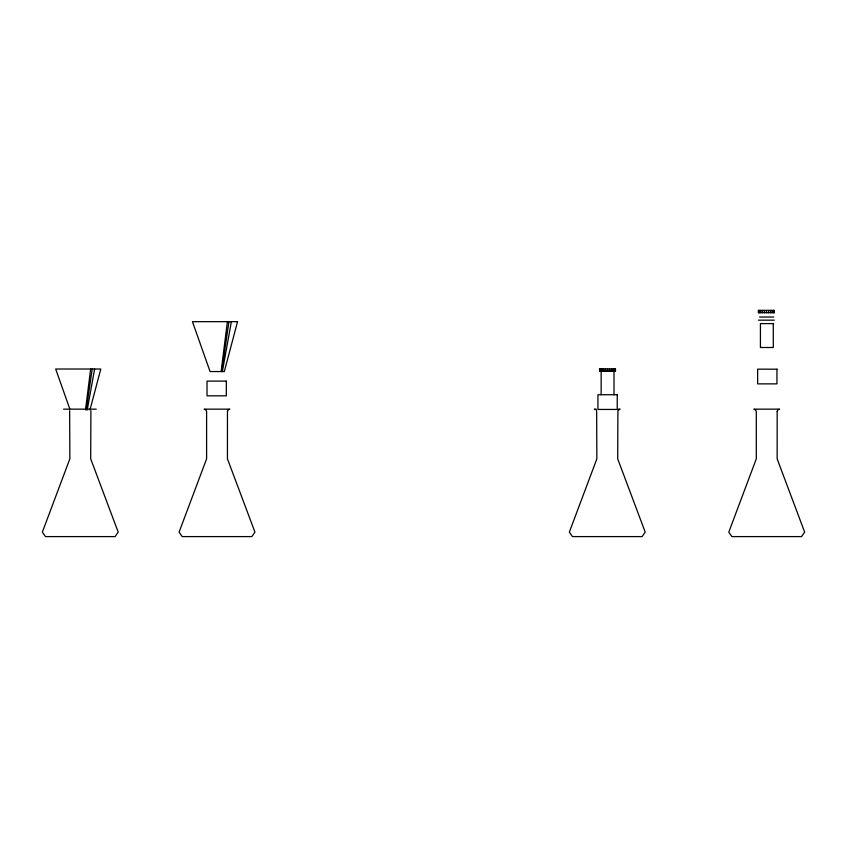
<?xml version="1.0" encoding="UTF-8"?>
<svg xmlns="http://www.w3.org/2000/svg" width="847" height="847" viewBox="0 0 847 847"><rect width="100%" height="100%" fill="white"/><g stroke="black" fill="none" stroke-linecap="round" stroke-linejoin="round"><path stroke-width="1.27" d="M85.526 409.715L90.65 369.017M221.12 371.547L227.398 321.659M86.193 409.948L92.217 369.017M221.618 371.547L228.965 321.659M87.241 409.948L94.62 369.017M222.38 371.547L231.369 321.659M89.951 409.948L100.793 369.017L55.69 369.017L69.782 408.921M90.904 410.721L90.693 458.841L118.199 532.107L115.097 536.596L45.463 536.596L42.35 532.107L69.856 458.841L69.645 410.721M617.908 410.721L617.696 458.841L645.202 532.107L642.09 536.596L572.456 536.596L569.353 532.107L596.86 458.841L596.637 410.721M618.289 410.107L620.142 409.154L618.416 409.154M759.653 317.032L773.777 317.032M758.404 320.166L774.306 320.166M63.599 409.154L96.251 409.154M596.14 409.154L594.414 409.154L596.023 409.842M774.02 310.404L773.989 312.702M773.237 310.404L773.237 312.702M771.977 310.404L771.977 312.702M770.336 310.404L770.336 312.702M768.42 310.404L768.42 312.702M766.355 310.404L766.355 312.702M764.29 310.404L764.29 312.702M762.364 310.404L762.364 312.702M760.712 310.404L760.712 312.702M759.431 310.404L759.431 312.702M758.626 310.404L758.626 312.702M615.208 368.911L615.229 371.208M614.446 368.911L614.403 371.208M614.011 394.723L614.011 370.817L601.148 370.817L601.148 394.723M613.196 368.911L613.196 371.208M611.555 368.911L611.555 371.208M609.628 368.911L609.628 371.208M607.574 368.911L607.574 371.208M605.51 368.911L605.51 371.208M603.583 368.911L603.583 371.208M601.921 368.911L601.921 371.208M600.639 368.911L600.639 371.208M600.597 368.911L600.597 371.208M599.835 368.911L599.814 371.208M227.462 411.409L227.441 458.841L254.947 532.107L251.845 536.596L182.211 536.596L179.098 532.107L206.604 458.841L206.604 411.769L206.012 410.107L204.159 409.154L229.886 409.154L228.277 409.842L227.462 411.409M777.165 411.409L777.144 458.841L804.65 532.107L801.537 536.596L731.903 536.596L728.801 532.107L756.307 458.841L756.307 411.769L755.715 410.107L753.862 409.154L779.589 409.154L777.98 409.842L777.165 411.409M237.541 321.659L224.328 371.547L210.056 371.547L192.438 321.659L237.541 321.659M774.274 310.404L758.34 310.404L758.34 312.702L774.274 312.702L774.274 310.404M773.279 323.596L760.426 323.596L760.426 347.503L773.29 347.503L773.279 323.596M615.494 368.911L599.549 368.911L599.549 371.208L615.494 371.208L615.494 368.911M776.943 369.197L757.631 369.154L757.631 383.871L776.943 383.871L776.943 369.197M226.329 381.108L207.017 381.108L207.017 395.824L226.329 395.824L226.329 381.15M617.241 394.723L597.929 394.723L597.929 409.44L617.241 409.44L617.241 394.766"/></g></svg>
